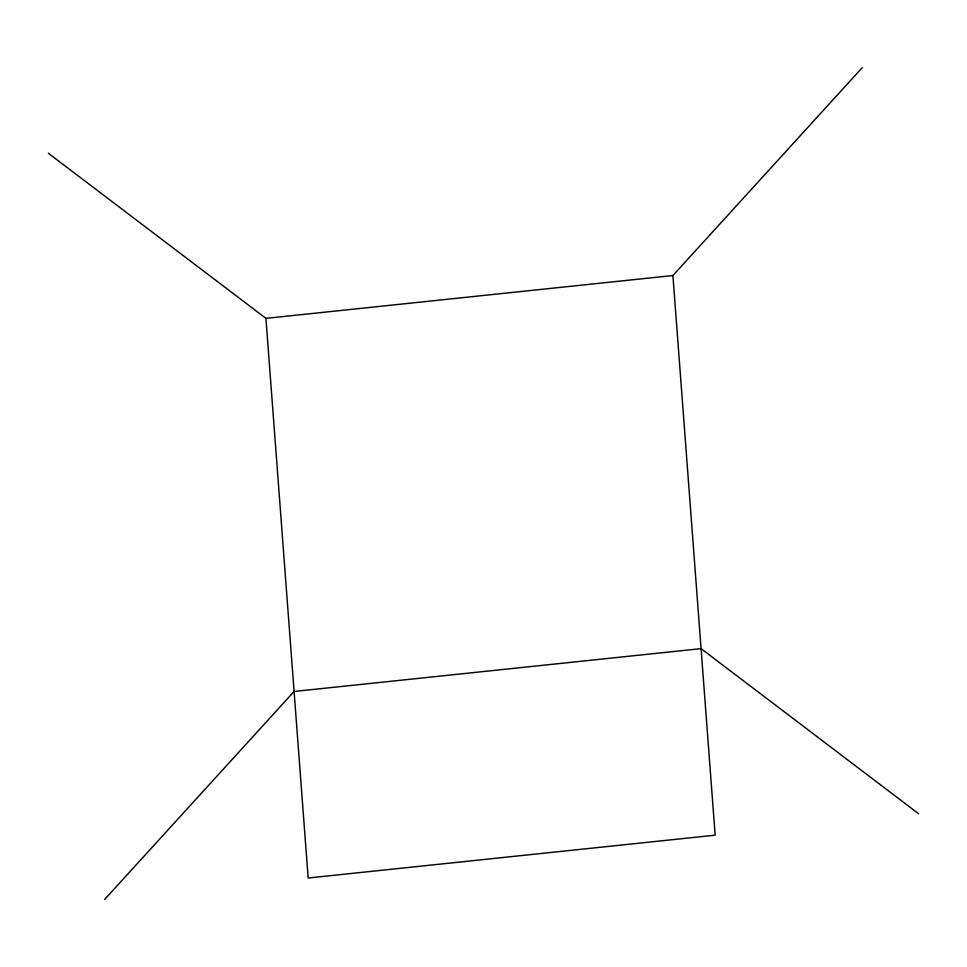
<?xml version="1.0" encoding="UTF-8"?>
<svg xmlns="http://www.w3.org/2000/svg" width="967" height="967" viewBox="0 0 967 967"><rect width="100%" height="100%" fill="white"/><g stroke="black" fill="none" stroke-linecap="round" stroke-linejoin="round"><path stroke-width="1.45" d="M104.678 899.431L294.089 691.465L701.075 648.639L918.65 813.767M48.35 153.233L265.925 318.361L672.911 275.535L862.322 67.569M672.911 275.535L715.157 835.186L308.171 878.012L265.925 318.361"/></g></svg>
